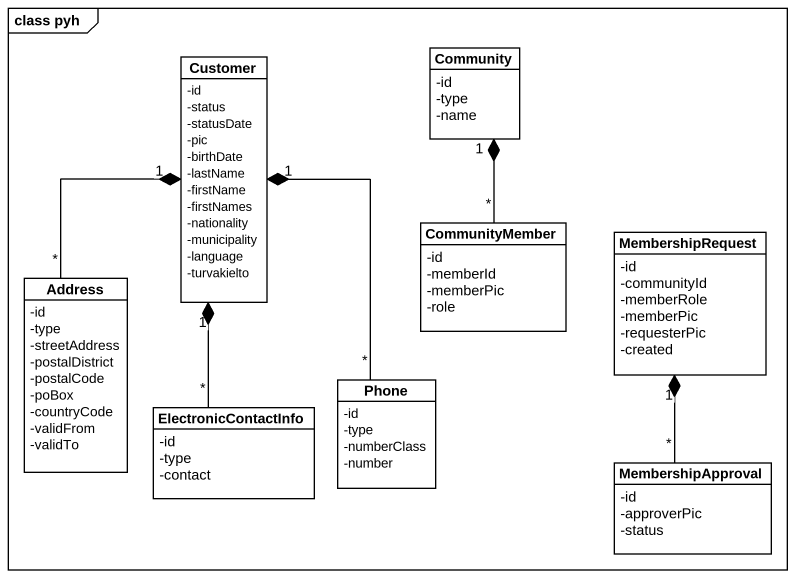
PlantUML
@startuml
mainframe class pyh
hide circle
hide empty members
skinparam classAttributeIconSize 0
class Customer {
  -id
  -status
  -statusDate
  -pic
  -birthDate
  -lastName
  -firstName
  -firstNames
  -nationality
  -municipality
  -language
  -turvakielto
}
class Community {
  -id
  -type
  -name
}
class CommunityMember {
  -id
  -memberId
  -memberPic
  -role
}
class MembershipRequest {
  -id
  -communityId
  -memberRole
  -memberPic
  -requesterPic
  -created
}
class Address {
  -id
  -type
  -streetAddress
  -postalDistrict
  -postalCode
  -poBox
  -countryCode
  -validFrom
  -validTo
}
class ElectronicContactInfo {
  -id
  -type
  -contact
}
class Phone {
  -id
  -type
  -numberClass
  -number
}
class MembershipApproval {
  -id
  -approverPic
  -status
}
Customer "1" *-- "*" Address
Customer "1" *-- "*" ElectronicContactInfo
Customer "1" *-- "*" Phone
Community "1" *-- "*" CommunityMember
MembershipRequest "1" *-- "*" MembershipApproval
@enduml
